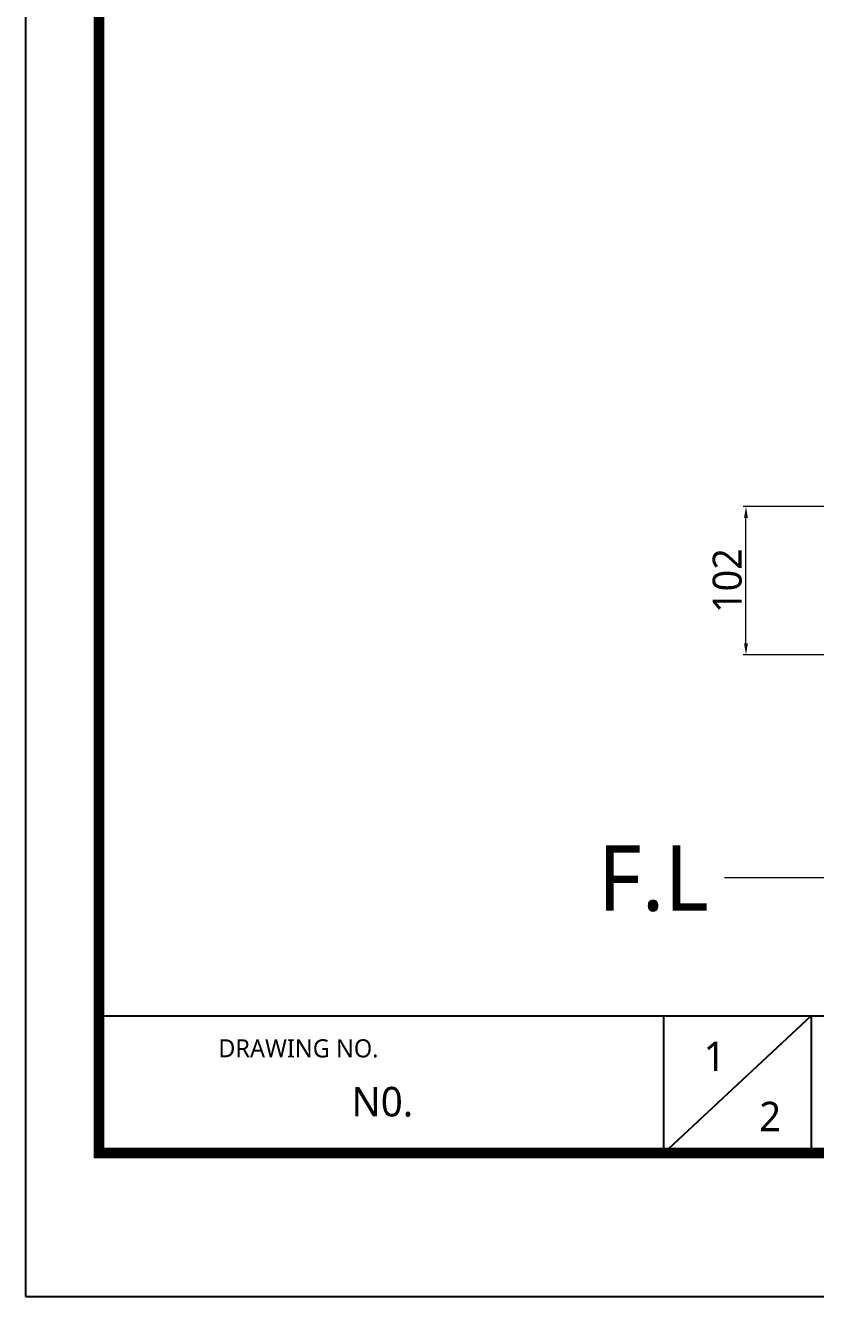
# Model space of a CAD drawing. Extents: x -2463 to 697, y 0 to 2315.
# Drawn here: x -2463 to -1917, y 0 to 878 of the extents above; entities that cross this region are included whole.
import ezdxf

# ---------------------------------------------------------------- set-up
doc = ezdxf.new("R2010")
doc.units = 0
doc.header["$LTSCALE"] = 10
doc.header["$MEASUREMENT"] = 0
doc.header["$PDMODE"] = 3
doc.header["$PDSIZE"] = -10
doc.layers.get('0').update_dxf_attribs({"linetype": 'CONTINUOUS'})
doc.layers.get('DEFPOINTS').update_dxf_attribs({"linetype": 'CONTINUOUS'})
doc.layers.add('치수선', color=7, linetype='CONTINUOUS', lineweight=20)
doc.styles.add('Daelim Dimension', font='NanumGothic.ttf')
doc.dimstyles.new('DEFAULT', dxfattribs={"dimscale": 2, "dimtxt": 2, "dimasz": 2, "dimexe": 0, "dimexo": 2, "dimgap": 1, "dimtad": 1, "dimdec": 1, "dimzin": 9, "dimdsep": 46, "dimtxsty": 'Daelim Dimension', "dimcen": 0.5, "dimclrd": 252, "dimclre": 252, "dimclrt": 3, "dimadec": 1, "dimazin": 0, "dimtfac": 1, "dimtdec": 1, "dimtix": 1, "dimtmove": 0, "dimatfit": 3, "dimfxl": 1, "dimtolj": 1, "dimtzin": 1, "dimlwd": 9, "dimlwe": 9, "dimarcsym": 0})

# ---------------------------------------------------------------- blocks, each defined once
blk = doc.blocks.new('*D41')
at = {"color": 5, "lineweight": 9, "ltscale": 0.5, "transparency": 16777216}
for p, q in [((-1908.13, 545.63), (-1967.31, 545.63)), ((-1965.31, 451.17), (-1965.31, 537.63)), ((-1851.9, 443.17), (-1967.31, 443.17))]:
    blk.add_line(p, q, dxfattribs=at)
at = {"color": 5, "ltscale": 0.5, "transparency": 16777216}
for points in [[(-1966.65, 537.63), (-1963.98, 537.63), (-1965.31, 545.63)], [(-1966.65, 451.17), (-1963.98, 451.17), (-1965.31, 443.17)]]:
    blk.add_solid(points, dxfattribs=at)
at = {"layer": 'DEFPOINTS', "color": 0, "ltscale": 0.5, "transparency": 16777216}
for p in [(-1965.31, 545.63), (-1904.13, 545.63), (-1847.9, 443.17)]:
    blk.add_point(p, dxfattribs=at)
at = {"color": 7, "ltscale": 0.5, "transparency": 16777216, "insert": (-1978.16, 494.4), "char_height": 20, "attachment_point": 5, "rotation": 90, "style": 'Daelim Dimension'}
blk.add_mtext('\\A1;102', dxfattribs=at)

msp = doc.modelspace()

# ---------------------------------------------------------------- linework, layer by layer
at = {"color": 5}
msp.add_line((-2412.19, 193.97), (131.86, 193.97), dxfattribs=at)
at = {"color": 5, "ltscale": 40}
for p, q in [((-2022.22, 193.97), (-2022.22, 98.77)), ((-2022.22, 193.97), (-2022.22, 98.77)), ((-1920.33, 193.97), (-2022.22, 98.77)), ((-1920.33, 193.97), (-2022.22, 98.77)), ((-1920.33, 193.97), (-1920.33, 98.77)), ((-1920.33, 193.97), (-1920.33, 98.77))]:
    msp.add_line(p, q, dxfattribs=at)
at = {"ltscale": 0.5}
msp.add_lwpolyline([(-2463, 0), (696.52, 0), (696.52, 2315.04), (-2463, 2315.04)], close=True, dxfattribs=at)
at = {"color": 5, "linetype": 'ByBlock', "lineweight": 200, "const_width": 7.28}
msp.add_lwpolyline([(-2412.19, 99.13), (645.41, 99.13), (645.41, 2261.29), (-2412.19, 2261.29)], close=True, dxfattribs=at)
at = {"layer": '치수선'}
msp.add_line((-497.38, 289.09), (-1980.13, 289.09), dxfattribs=at)

# ---------------------------------------------------------------- texts
at = {"color": 5, "ltscale": 40, "style": 'Daelim Dimension'}
msp.add_text('DRAWING NO.', height=12.4683, dxfattribs=at).set_placement((-2329.82, 165.17))
at = {"attachment_point": 1, "style": 'Daelim Dimension'}
for s, insert, char_height, width in [('1', (-1994.51, 176.12), 20.4, 28.476), ('N0. ', (-2237.75, 144.78), 20.404, 128.0015), ('2', (-1956.22, 134.53), 20.4, 28.476)]:
    msp.add_mtext(s, dxfattribs=dict(at, insert=insert, char_height=char_height, width=width))
at = {"layer": '치수선', "insert": (-1990.92, 311.53), "char_height": 45, "attachment_point": 3, "style": 'Daelim Dimension'}
msp.add_mtext_dynamic_manual_height_columns('F.L', width=17.4109, gutter_width=12.5, heights=[0], dxfattribs=at)

# ---------------------------------------------------------------- dimensions: what is measured, and where the dimension line sits
at = {"color": 5, "ltscale": 0.5}
dim = msp.add_linear_dim(base=(-1965.31, 545.63), p1=(-1847.9, 443.17), p2=(-1904.13, 545.63), angle=90, dimstyle='DEFAULT', override={"dimtxt": 10, "dimasz": 4, "dimexe": 1, "dimdec": 0, "dimclrd": 5, "dimclre": 5, "dimclrt": 7}, dxfattribs=at)
dim.commit()
dim.dimension.update_dxf_attribs({"geometry": '*D41', "text_midpoint": (-1978.16, 494.4)})

doc.saveas('drawing.dxf')
